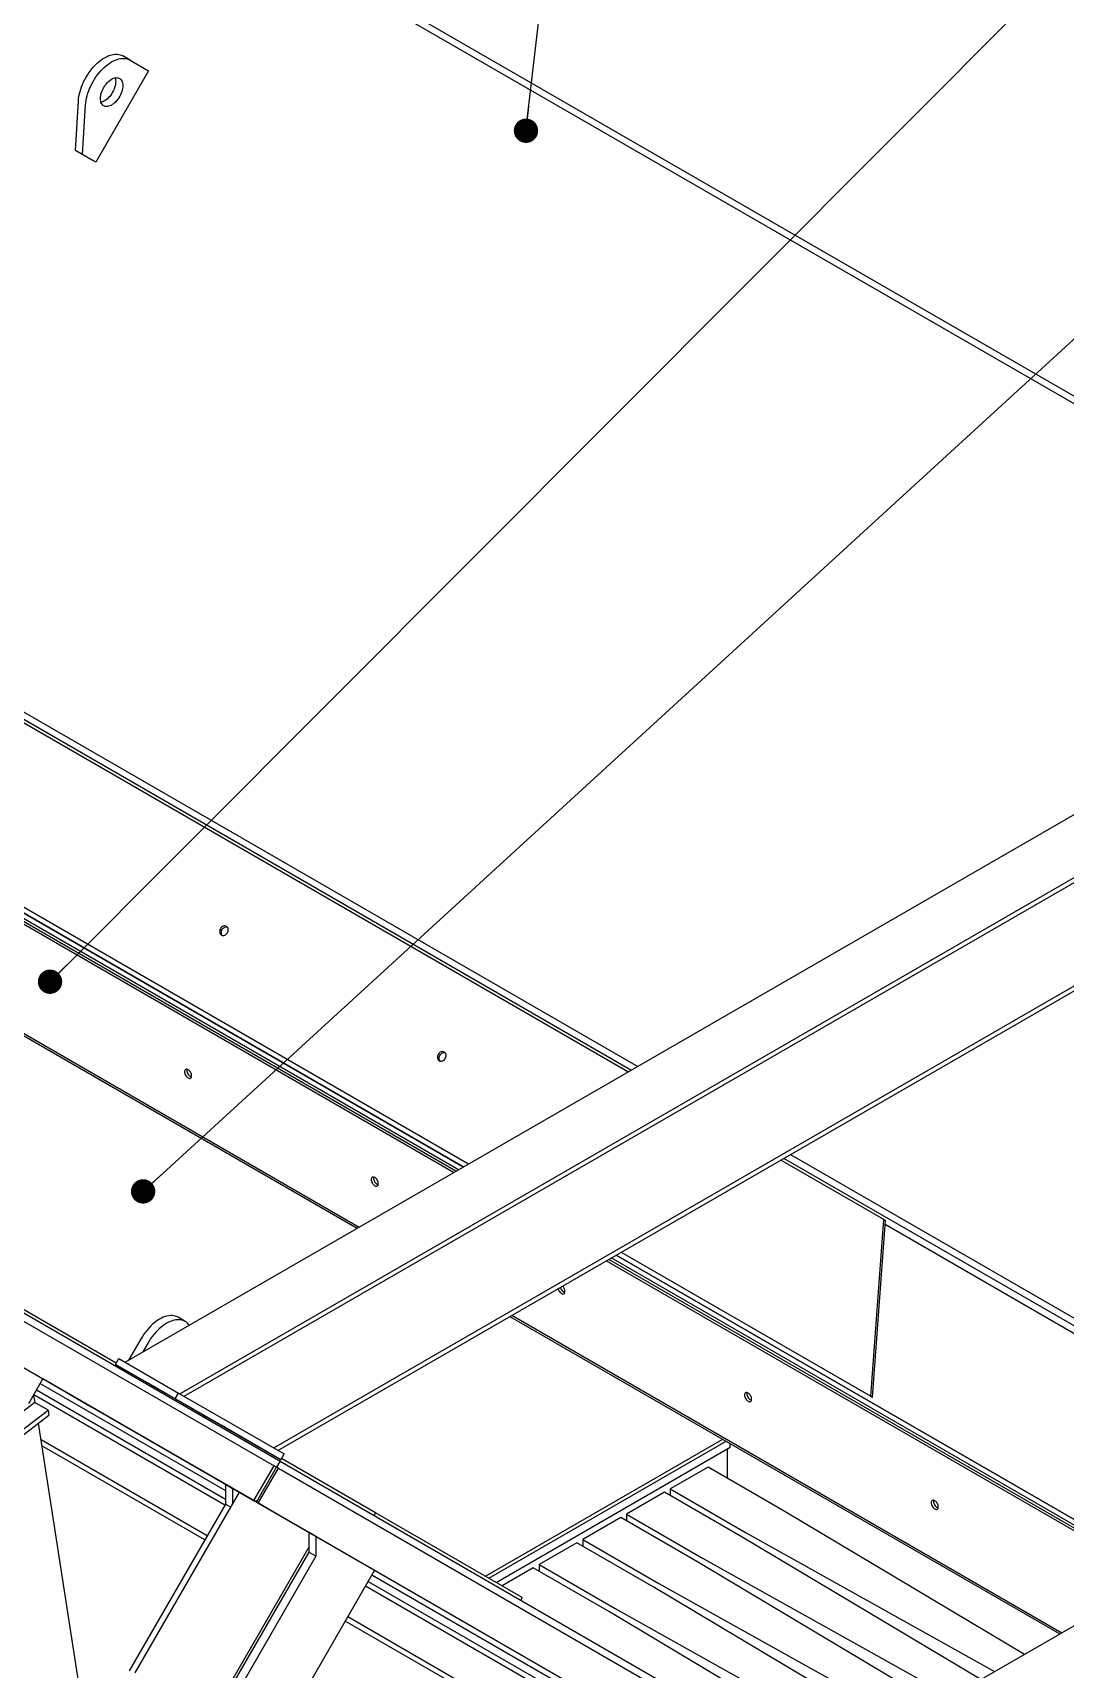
# Model space of a CAD drawing. Header units: millimetres. Extents: x 1293 to 41893, y 1011 to 26911.
# Drawn here: x 4086 to 5390, y 23770 to 25837 of the extents above; entities that cross this region are included whole.
import ezdxf

# ---------------------------------------------------------------- set-up
doc = ezdxf.new("R2010")
doc.units = ezdxf.units.MM
doc.header["$LTSCALE"] = 50
doc.layers.add('CAPA_1', color=7, linetype='Continuous')
doc.layers.add('MAQUINAS', color=11, linetype='Continuous')
doc.dimstyles.new('SLDDIMSTYLE2', dxfattribs={"dimtxt": 0.18, "dimasz": 30.769231, "dimexe": 0, "dimexo": 0.0625, "dimgap": 0, "dimtad": 0, "dimtih": 1, "dimtoh": 1, "dimdec": 0, "dimrnd": 1e-09, "dimzin": 0, "dimdsep": 46, "dimtxsty": 'Standard', "dimblk1": 'DOT', "dimblk2": 'DOT', "dimsah": 1, "dimcen": 0.09, "dimadec": 0, "dimazin": 0, "dimtfac": 30.769231, "dimtdec": 0, "dimtofl": 0, "dimtmove": 0, "dimatfit": 3, "dimldrblk": 'DOT', "dimfxl": 1, "dimfrac": 2, "dimtolj": 1, "dimtzin": 0, "dimarcsym": 0})

# ---------------------------------------------------------------- blocks, each defined once
blk = doc.blocks.new('_Dot')
at = {"color": 0, "linetype": 'ByBlock', "lineweight": -2}
blk.add_line((-0.5, 0), (-1, 0), dxfattribs=at)
at = {"color": 0, "linetype": 'ByBlock', "const_width": 0.5}
blk.add_lwpolyline([(-0.25, 0, 1), (0.25, 0, 1)], format="xyb", close=True, dxfattribs=at)

msp = doc.modelspace()

# ---------------------------------------------------------------- linework, layer by layer
at = {"color": 7, "linetype": 'Continuous', "lineweight": 25}
for p, q in [((6056.4305974, 24989.7783911), (3586.0322394, 26415.9090071)), ((3594.0883005, 26421.0337473), (6065.7495521, 24994.1740783)), ((4209.0160766, 25802.2452353), (4200.0358204, 25807.4294268)), ((4209.0160766, 25802.2452353), (4232.3494099, 25788.7708098)), ((4232.3494099, 25788.7708098), (4165.6827432, 25673.3007563)), ((4140.0358204, 25688.1095375), (4143.7886043, 25750.7382945)), ((4149.0160766, 25682.925346), (4152.7688605, 25745.554103)), ((4149.0160766, 25682.925346), (4140.0358204, 25688.1095375)), ((4156.7024871, 25678.4849479), (4140.0358204, 25688.1095375)), ((4165.6827432, 25673.3007563), (4149.0160766, 25682.925346)), ((4165.6827432, 25673.3007563), (4156.7024871, 25678.4849479)), ((1919.1114856, 25454.090214), (4390.7727372, 24027.230545)), ((4398.3871158, 24032.610263), (1927.9887578, 25458.7408791)), ((1893.7114856, 25410.0961236), (4365.3727372, 23983.2364546)), ((1894.7715122, 25409.4839843), (4366.4327639, 23982.6243153)), ((4841.4542873, 24526.7230339), (3493.4353679, 25304.9177917)), ((3494.1165128, 25314.3007749), (4849.9216421, 24531.6111337)), ((3494.1165681, 25314.3015374), (4849.9223302, 24531.611531)), ((4837.6550107, 24524.5297581), (3510.6726329, 25290.5803789)), ((4202.7958416, 24158.0333609), (5829.1406545, 25096.902237)), ((3494.4860558, 25067.6052364), (4636.438659, 24408.3700308)), ((4623.783581, 24401.0644098), (3486.0908279, 25057.8404563)), ((4617.4897943, 24397.4310841), (3487.8114544, 25049.5805083)), ((3487.844332, 25063.7412297), (4629.7711065, 24404.5209347)), ((4620.483213, 24399.1591479), (3490.8048731, 25051.3085721)), ((4629.7704184, 24404.5205375), (3492.0776653, 25061.296584)), ((3496.6027225, 25066.3829135), (4636.4383149, 24408.3698322)), ((4271.8836764, 24118.1494923), (5898.2287582, 25057.0185237)), ((4277.1520933, 24115.1071112), (5892.9603413, 25047.8933579)), ((4191.4622271, 24156.8585743), (2869.1291513, 24920.2252102)), ((3487.8114544, 24911.8572914), (4498.205065, 24328.5694756)), ((4390.3033204, 24049.7650636), (5779.8091142, 24851.9096841)), ((4395.5717374, 24046.7226825), (5774.5406972, 24842.7845184)), ((5160.5884557, 24338.1042485), (5030.4512798, 24413.230841)), ((5728.7412473, 24014.5031748), (5034.2505565, 24415.4241168)), ((5042.7179113, 24420.3122166), (5737.2086021, 24019.3912746)), ((5042.7185993, 24420.3126138), (5737.2092902, 24019.3916719)), ((5144.4018786, 24115.129106), (5160.5884557, 24338.1042485)), ((5146.5185453, 24113.9067831), (5162.7051224, 24336.8819256)), ((5160.5884557, 24338.1042485), (5162.7051224, 24336.8819256)), ((5720.2745807, 24009.6154721), (5162.3296882, 24331.7102026)), ((5504.7767543, 23885.211225), (4810.2860634, 24286.132167)), ((5507.770173, 23886.9392888), (4813.2794821, 24287.8602308)), ((5511.070541, 23888.8445507), (4816.5798501, 24289.7654927)), ((5517.0573784, 23892.3006784), (4822.5666875, 24293.2216204)), ((4822.5673756, 24293.2220176), (5517.0580665, 23892.3010756)), ((4829.2345841, 24297.0709151), (5146.5185453, 24113.9067831)), ((4829.2349281, 24297.0711137), (5144.4018786, 24115.129106)), ((4278.5175944, 24209.5535734), (4269.5373383, 24214.737765)), ((4691.0013341, 24217.2705585), (5385.4920249, 23816.3496165)), ((4222.8725679, 24187.7965769), (4207.1349948, 24160.5383007)), ((4231.852824, 24182.6123854), (4225.0940476, 24170.9058412)), ((4190.5707784, 24155.31454), (4194.8041118, 24162.6468884)), ((4194.8041118, 24162.6468884), (4270.2288351, 24119.1051224)), ((4080.9688693, 24105.9676656), (4098.9183592, 24137.0570939)), ((4098.8739314, 24136.9801428), (4132.6682651, 24117.4647472)), ((5133.5575097, 23539.6772038), (4098.8770391, 24136.9855255)), ((5135.8114969, 23538.3762037), (4098.8771252, 24136.9856747)), ((4204.6365776, 24075.9622516), (4098.8902065, 24137.0083322)), ((4366.7451006, 23982.3493799), (4098.8991495, 24137.0238218)), ((4190.5707784, 24155.31454), (4265.9955018, 24111.772774)), ((4323.9041118, 24078.3178229), (4190.5707784, 24155.31454)), ((4200.7314355, 24149.4470107), (4199.5481736, 24147.397541)), ((4209.7109619, 24144.2615553), (4208.5284297, 24142.2133495)), ((4087.0946668, 24116.5778581), (4088.5660879, 24107.0806011)), ((4132.6682651, 24117.4647472), (4159.9682437, 24101.704805)), ((4265.9955018, 24111.772774), (4270.2288351, 24119.1051224)), ((4270.2288351, 24119.1051224), (4403.5621684, 24042.1084053)), ((4046.3653059, 24052.0305164), (4105.4423697, 24097.338131)), ((4088.5660879, 24107.0806011), (4072.2986508, 24094.6047141)), ((4105.4423697, 24097.338131), (4088.5660879, 24107.0806011)), ((4105.4423697, 24097.338131), (4106.4125385, 24091.0761962)), ((4265.9955018, 24111.772774), (4399.3288351, 24034.7760569)), ((4275.200514, 24103.7243745), (4276.3776285, 24105.7631967)), ((5144.4018786, 24115.129106), (5146.5185453, 24113.9067831)), ((4047.3354747, 24045.7685817), (4106.4125385, 24091.0761962)), ((4267.3243992, 22957.6702292), (4093.2843873, 24081.0079028)), ((4204.6365776, 24075.9622516), (4185.3325776, 24087.1098363)), ((4399.3288351, 24034.7760569), (4323.9041118, 24078.3178229)), ((5840.7756853, 24079.1792792), (5149.2252533, 23679.9557125)), ((4399.3288351, 24034.7760569), (4403.5621684, 24042.1084053)), ((4519.0449741, 23967.7490798), (4400.2311189, 24036.3388584)), ((4365.3727372, 23983.2364546), (4390.7727372, 24027.230545)), ((4370.6627105, 23985.0662115), (4393.9477372, 24025.3970606)), ((4370.789183, 23980.1093151), (4396.189183, 24024.1034055)), ((4393.9477372, 24025.3970606), (4390.7727372, 24027.230545)), ((4396.189183, 24024.1034055), (4393.9477372, 24025.3970606)), ((4394.1538806, 24025.2780846), (4398.3871158, 24032.610263)), ((4396.189183, 24024.1034055), (4970.3674592, 23692.5787516)), ((4971.1529792, 23701.9011217), (4398.3871158, 24032.610263)), ((4346.6198141, 23993.9666657), (4214.8399957, 23765.7173255)), ((4329.5218983, 24003.8370824), (4329.5217264, 24003.8367847)), ((4329.5217264, 24003.8367847), (4338.5019826, 23998.6525932)), ((4329.5217264, 24003.8367847), (4329.5217264, 23978.9316242)), ((4338.5021544, 23998.6528909), (4338.5019826, 23998.6525932)), ((4338.5019826, 23998.6525932), (4338.5019826, 23979.9061692)), ((4329.5217264, 23978.9316242), (4207.8912787, 23768.2615096)), ((4329.5217264, 23978.9316242), (4335.8350992, 23975.2869917)), ((4365.3727372, 23983.2364546), (4366.4327639, 23982.6243153)), ((4394.0450792, 23966.5894377), (4366.7451006, 23982.3493799)), ((4370.040839, 23980.5412235), (4370.789183, 23980.1093151)), ((4370.040839, 23980.5412235), (4944.2191151, 23649.0165696)), ((4370.789183, 23980.1093151), (4944.9674592, 23648.5846612)), ((4394.7791811, 23966.2575582), (4394.0450792, 23966.5894377)), ((4519.0449741, 23967.7490798), (4516.9641983, 23964.1450704)), ((4704.058397, 23860.9242249), (4519.0449741, 23967.7490798)), ((4434.5310266, 23943.216603), (4434.5308547, 23943.2163053)), ((4443.5111108, 23938.0321138), (4434.5308547, 23943.2163053)), ((4434.5308547, 23943.2163053), (4434.5308547, 23918.3111448)), ((4443.5112827, 23938.0324115), (4443.5111108, 23938.0321138)), ((4443.5111108, 23938.0321138), (4443.5111108, 23913.1269533)), ((4434.5308547, 23924.4698813), (4310.8688678, 23710.2810376)), ((4434.5308547, 23918.3111448), (4312.900407, 23707.6410302)), ((4443.5111108, 23913.1269533), (4321.8806631, 23702.4568387)), ((4443.5111108, 23913.1269533), (4434.5308547, 23918.3111448)), ((4411.5644304, 23711.3327675), (4517.7169791, 23895.1943748)), ((4704.058397, 23860.9242249), (4701.9776212, 23857.3202156))]:
    msp.add_line(p, q, dxfattribs=at)
at = {"color": 7, "linetype": 'Continuous', "lineweight": 25, "flags": 128}
for points in [[(4143.7886043, 25750.7382945), (4144.0407369, 25753.5881687), (4144.4592842, 25756.5064534), (4145.0421136, 25759.4782796), (4145.7862557, 25762.4885057), (4146.6879188, 25765.5217942), (4147.7425089, 25768.5626902), (4148.9446529, 25771.5957002), (4150.2882256, 25774.6053706), (4151.7663815, 25777.5763669), (4153.3715892, 25780.4935516), (4155.09567, 25783.3420613), (4156.9298395, 25786.1073826), (4158.8647526, 25788.775426), (4160.8905506, 25791.3325974), (4162.9969119, 25793.765868), (4165.1731044, 25796.06284), (4167.4080401, 25798.2118099), (4169.690332, 25800.2018288), (4172.0083514, 25802.0227572), (4174.3502879, 25803.6653172), (4176.7042091, 25805.12114), (4179.0581215, 25806.382808), (4181.4000317, 25807.4438928), (4183.7180075, 25808.2989882), (4186.0002386, 25808.9437373), (4188.2350967, 25809.3748551), (4190.4111952, 25809.5901449), (4192.5174464, 25809.5885099), (4194.543119, 25809.3699585), (4196.4778918, 25808.935604), (4198.3119072, 25808.2876597), (4200.0358204, 25807.4294268)], [(4152.7688605, 25745.554103), (4153.0209931, 25748.4039772), (4153.4395403, 25751.3222619), (4154.0223698, 25754.2940881), (4154.7665118, 25757.3043142), (4155.6681749, 25760.3376027), (4156.722765, 25763.3784987), (4157.924909, 25766.4115087), (4159.2684817, 25769.4211791), (4160.7466376, 25772.3921754), (4162.3518453, 25775.30936), (4164.0759261, 25778.1578697), (4165.9100957, 25780.9231911), (4167.8450087, 25783.5912344), (4169.8708067, 25786.1484059), (4171.977168, 25788.5816765), (4174.1533605, 25790.8786484), (4176.3882963, 25793.0276184), (4178.6705881, 25795.0176373), (4180.9886075, 25796.8385656), (4183.3305441, 25798.4811257), (4185.6844652, 25799.9369485), (4188.0383776, 25801.1986165), (4190.3802879, 25802.2597013), (4192.6982637, 25803.1147967), (4194.9804947, 25803.7595458), (4197.2153529, 25804.1906635), (4199.3914513, 25804.4059534), (4201.4977025, 25804.4043184), (4203.5233751, 25804.185767), (4205.458148, 25803.7514125), (4207.2921633, 25803.1034682), (4209.0160766, 25802.2452353)], [(4171.5406076, 25753.6666355), (4171.6235094, 25755.4801655), (4171.8712429, 25757.3681499), (4172.2809036, 25759.3084539), (4172.8476886, 25761.278329), (4173.5649528, 25763.2546804), (4174.4242871, 25765.2143371), (4175.4156165, 25767.134324), (4176.5273186, 25768.9921309), (4177.7463596, 25770.7659768), (4179.0584475, 25772.4350649), (4180.4481992, 25773.9798268), (4181.8993212, 25775.3821514), (4183.3948003, 25776.6255979), (4184.9171034, 25777.6955879), (4186.448383, 25778.5795767), (4187.9706862, 25779.2672006), (4189.4661653, 25779.7503975), (4190.9172872, 25780.0235026), (4192.3070389, 25780.083314), (4193.6191268, 25779.9291303), (4194.8381679, 25779.5627592), (4195.9498699, 25778.9884962), (4196.9411993, 25778.2130739), (4197.8005336, 25777.2455834), (4198.5177979, 25776.0973677), (4199.0845829, 25774.7818886), (4199.4942436, 25773.3145688), (4199.7419771, 25771.7126114), (4199.8248789, 25769.9947977), (4199.7419771, 25768.1812677), (4199.4942436, 25766.2932833), (4199.0845829, 25764.3529794), (4198.5177979, 25762.3831042), (4197.8005336, 25760.4067528), (4196.9411993, 25758.4470961), (4195.9498699, 25756.5271092), (4194.8381679, 25754.6693023), (4193.6191268, 25752.8954564), (4192.3070389, 25751.2263683), (4190.9172872, 25749.6816064), (4189.4661653, 25748.2792818), (4187.9706862, 25747.0358354), (4186.448383, 25745.9658454), (4184.9171034, 25745.0818565), (4183.3948003, 25744.3942327), (4181.8993212, 25743.9110357), (4180.4481992, 25743.6379306), (4179.0584475, 25743.5781193), (4177.7463596, 25743.732303), (4176.5273186, 25744.098674), (4175.4156165, 25744.672937), (4174.4242871, 25745.4483593), (4173.5649528, 25746.4158498), (4172.8476886, 25747.5640655), (4172.2809036, 25748.8795446), (4171.8712429, 25750.3468644), (4171.6235094, 25751.9488219), (4171.5406076, 25753.6666355)], [(4190.1273256, 25779.8998617), (4190.5139875, 25778.4987603), (4190.7617209, 25776.8968029), (4190.8446227, 25775.1789892), (4190.7617209, 25773.3654592), (4190.5139875, 25771.4774748), (4190.1043268, 25769.5371709), (4189.5375418, 25767.5672957), (4188.8202775, 25765.5909443), (4187.9609432, 25763.6312876), (4186.9696138, 25761.7113007), (4185.8579118, 25759.8534938), (4184.6388707, 25758.0796479), (4183.3267828, 25756.4105598), (4181.9370311, 25754.8657979), (4180.4859092, 25753.4634733), (4178.9904301, 25752.2200269), (4177.4681269, 25751.1500369), (4175.9368473, 25750.266048), (4174.4145442, 25749.5784242), (4172.9190651, 25749.0952272), (4172.2579048, 25748.9457631)], [(4324.3622558, 24697.3554811), (4325.299243, 24696.9554551), (4326.3222359, 24696.7821354), (4327.3919213, 24696.8421825), (4328.4671917, 24697.133289), (4329.5067253, 24697.6442677), (4330.4705733, 24698.355482), (4331.3216955, 24699.2396004), (4332.0273838, 24700.2626467), (4332.5605191, 24701.3853057), (4332.9006131, 24702.5644344), (4333.0345963, 24703.7547195), (4332.9573198, 24704.9104189), (4332.6717533, 24705.9871199), (4332.1888709, 24706.9434453), (4331.5272296, 24707.7426442), (4330.7122558, 24708.3540037), (4329.7752685, 24708.7540298), (4328.7522757, 24708.9273495), (4327.6825903, 24708.8673023), (4326.6073198, 24708.5761959), (4325.5677862, 24708.0652172), (4324.6039383, 24707.3540029), (4323.752816, 24706.4698845), (4323.0471277, 24705.4468382), (4322.5139925, 24704.3241792), (4322.1738985, 24703.1450505), (4322.0399153, 24701.9547654), (4322.1171917, 24700.799066), (4322.4027583, 24699.722365), (4322.8856406, 24698.7660396), (4323.547282, 24697.9668407), (4324.3622558, 24697.3554811)], [(4325.5095339, 24696.8995991), (4325.0023073, 24697.5437167), (4324.5194249, 24698.5000421), (4324.2338584, 24699.5767431), (4324.1565819, 24700.7324425), (4324.2905651, 24701.9227276), (4324.6306592, 24703.1018563), (4325.1637944, 24704.2245153), (4325.8694827, 24705.2475616), (4326.7206049, 24706.13168), (4327.6844529, 24706.8428943), (4328.7239865, 24707.353873), (4329.799257, 24707.6449795), (4330.8689423, 24707.7050266), (4331.6815912, 24707.5875945)], [(4599.3482262, 24538.6094594), (4600.2852135, 24538.2094334), (4601.3082063, 24538.0361136), (4602.3778917, 24538.0961608), (4603.4531622, 24538.3872673), (4604.4926958, 24538.898246), (4605.4565438, 24539.6094603), (4606.307666, 24540.4935787), (4607.0133543, 24541.5166249), (4607.5464895, 24542.639284), (4607.8865836, 24543.8184127), (4608.0205668, 24545.0086977), (4607.9432903, 24546.1643972), (4607.6577238, 24547.2410981), (4607.1748414, 24548.1974236), (4606.5132, 24548.9966224), (4605.6982262, 24549.607982), (4604.761239, 24550.008008), (4603.7382461, 24550.1813278), (4602.6685608, 24550.1212806), (4601.5932903, 24549.8301741), (4600.5537567, 24549.3191954), (4599.5899087, 24548.6079811), (4598.7387865, 24547.7238627), (4598.0330982, 24546.7008165), (4597.499963, 24545.5781574), (4597.1598689, 24544.3990287), (4597.0258857, 24543.2087437), (4597.1031622, 24542.0530442), (4597.3887287, 24540.9763433), (4597.8716111, 24540.0200178), (4598.5332524, 24539.220819), (4599.3482262, 24538.6094594)], [(4600.4955483, 24538.153531), (4599.9882778, 24538.797695), (4599.5053954, 24539.7540204), (4599.2198289, 24540.8307214), (4599.1425524, 24541.9864208), (4599.2765356, 24543.1767058), (4599.6166296, 24544.3558345), (4600.1497648, 24545.4784936), (4600.8554532, 24546.5015398), (4601.7065754, 24547.3856582), (4602.6704234, 24548.0968726), (4603.7099569, 24548.6078513), (4604.7852274, 24548.8989577), (4605.8549128, 24548.9590049), (4606.6676195, 24548.8415589)], [(4286.6898957, 24519.5361922), (4286.6036192, 24520.5975486), (4286.3481051, 24521.7177304), (4285.9331727, 24522.8536897), (4285.3747676, 24523.9617723), (4284.6943491, 24524.9993951), (4283.9180653, 24525.9266828), (4283.0757482, 24526.7080003), (4282.1997676, 24527.3133221), (4281.3237871, 24527.7193859), (4280.48147, 24527.910587), (4279.7051861, 24527.8795775), (4279.0247676, 24527.6275493), (4278.4663626, 24527.1641874), (4278.0514302, 24526.5072988), (4277.7959161, 24525.6821273), (4277.7096396, 24524.7203837), (4277.7959161, 24523.6590273), (4278.0514302, 24522.5388455), (4278.4663626, 24521.4028862), (4279.0247676, 24520.2948036), (4279.7051861, 24519.2571809), (4280.48147, 24518.3298931), (4281.3237871, 24517.5485756), (4282.1997676, 24516.9432538), (4283.0757482, 24516.53719), (4283.9180653, 24516.3459889), (4284.6943491, 24516.3769984), (4285.3747676, 24516.6290267), (4285.9331727, 24517.0923885), (4286.3481051, 24517.7492771), (4286.6036192, 24518.5744486), (4286.6898957, 24519.5361922)], [(4280.8965528, 24527.8424564), (4280.7893348, 24527.4101911), (4280.7030583, 24526.4484475), (4280.7893348, 24525.3870912), (4281.0448489, 24524.2669093), (4281.4597813, 24523.13095), (4282.0181863, 24522.0228675), (4282.6986049, 24520.9852447), (4283.4748887, 24520.057957), (4284.3172058, 24519.2766394), (4285.1931863, 24518.6713176), (4286.0691669, 24518.2652538), (4286.4964012, 24518.1421833)], [(4522.3921561, 24383.4681736), (4522.3058795, 24384.5295299), (4522.0503655, 24385.6497118), (4521.6354331, 24386.7856711), (4521.077028, 24387.8937536), (4520.3966095, 24388.9313764), (4519.6203257, 24389.8586641), (4518.7780086, 24390.6399817), (4517.902028, 24391.2453035), (4517.0260475, 24391.6513673), (4516.1837304, 24391.8425684), (4515.4074465, 24391.8115589), (4514.727028, 24391.5595306), (4514.168623, 24391.0961688), (4513.7536906, 24390.4392802), (4513.4981765, 24389.6141087), (4513.4119, 24388.6523651), (4513.4981765, 24387.5910087), (4513.7536906, 24386.4708269), (4514.168623, 24385.3348675), (4514.727028, 24384.226785), (4515.4074465, 24383.1891622), (4516.1837304, 24382.2618745), (4517.0260475, 24381.4805569), (4517.902028, 24380.8752352), (4518.7780086, 24380.4691713), (4519.6203257, 24380.2779703), (4520.3966095, 24380.3089797), (4521.077028, 24380.561008), (4521.6354331, 24381.0243698), (4522.0503655, 24381.6812584), (4522.3058795, 24382.50643), (4522.3921561, 24383.4681736)], [(4516.5988131, 24391.7744378), (4516.4915952, 24391.3421725), (4516.4053187, 24390.3804289), (4516.4915952, 24389.3190725), (4516.7471093, 24388.1988907), (4517.1620417, 24387.0629314), (4517.7204467, 24385.9548488), (4518.4008653, 24384.9172261), (4519.1771491, 24383.9899383), (4520.0194662, 24383.2086208), (4520.8954467, 24382.603299), (4521.7714273, 24382.1972352), (4522.1986616, 24382.0741647)], [(4749.3151435, 24250.9344041), (4749.455951, 24250.4028082), (4749.8708834, 24249.2668489), (4750.4292884, 24248.1587664), (4751.1097069, 24247.1211436), (4751.8859908, 24246.1938559), (4752.7283079, 24245.4125383), (4753.6042884, 24244.8072165), (4754.480269, 24244.4011527), (4755.3225861, 24244.2099516), (4756.0988699, 24244.2409611), (4756.7792884, 24244.4929894), (4757.3376935, 24244.9563512), (4757.7526258, 24245.6132398), (4758.0081399, 24246.4384113), (4758.0944165, 24247.4001549)], [(4752.3085622, 24252.6624679), (4752.4493697, 24252.1308721), (4752.8643021, 24250.9949127), (4753.4227071, 24249.8868302), (4754.1031256, 24248.8492074), (4754.8794095, 24247.9219197), (4755.7217266, 24247.1406021), (4756.5977071, 24246.5352804), (4757.4736877, 24246.1292165), (4757.900922, 24246.006146)], [(4269.5373383, 24214.737765), (4269.5367991, 24214.7380762), (4267.8127184, 24215.5960046), (4265.9785488, 24216.2436388), (4264.0436357, 24216.6776791), (4262.0178377, 24216.895914), (4259.9114765, 24216.8972316), (4257.735284, 24216.6816252), (4255.5003482, 24216.2501933), (4253.2180563, 24215.605134), (4250.9000369, 24214.7497341), (4248.5581004, 24213.6883519), (4246.2041792, 24212.4263951), (4243.8502668, 24210.9702937), (4241.5083566, 24209.3274665), (4239.1903808, 24207.506284), (4236.9081497, 24205.5160252), (4234.6732916, 24203.3668307), (4232.4971932, 24201.0696508), (4230.3909419, 24198.6361898), (4228.3652693, 24196.0788466), (4226.4304965, 24193.410651), (4224.5964812, 24190.6451977), (4222.8725679, 24187.7965769)], [(4283.7198734, 24204.7498101), (4282.9439916, 24205.7672652), (4281.6004188, 24207.2256795), (4280.122263, 24208.4900334), (4278.5170553, 24209.5538847), (4276.7929745, 24210.4118131), (4274.9588049, 24211.0594473), (4273.0238919, 24211.4934876), (4270.9980939, 24211.7117225), (4268.8917326, 24211.7130401), (4266.7155401, 24211.4974337), (4264.4806043, 24211.0660018), (4262.1983125, 24210.4209425), (4259.880293, 24209.5655426), (4257.5383565, 24208.5041604), (4255.1844353, 24207.2422036), (4252.8305229, 24205.7861022), (4250.4886127, 24204.143275), (4248.1706369, 24202.3220925), (4245.8884058, 24200.3318337), (4243.6535477, 24198.1826391), (4241.4774493, 24195.8854593), (4239.371198, 24193.4519983), (4237.3455255, 24190.8946551), (4235.4107526, 24188.2264595), (4233.5767373, 24185.4610061), (4231.852824, 24182.6123854)], [(4241.7504141, 24125.7622145), (4240.7555194, 24126.3365662), (4239.6735464, 24126.961209), (4238.5392708, 24127.6160665), (4237.389149, 24128.2800909), (4236.2601468, 24128.9319401), (4235.1885514, 24129.5506629), (4234.2088047, 24130.1163733), (4233.3523966, 24130.6108887), (4232.6468526, 24131.018315), (4232.1148497, 24131.3255572), (4231.7734868, 24131.5227404), (4231.6337356, 24131.6035268), (4231.7000877, 24131.5653199), (4231.9704107, 24131.4093478), (4232.4360161, 24131.1406235), (4233.0819389, 24130.767784), (4233.8874186, 24130.3028127), (4234.8265666, 24129.7606541), (4235.8691977, 24129.1587337), (4236.981801, 24128.5163977), (4238.1286165, 24127.8542913), (4239.2727846, 24127.1936951), (4240.3775307, 24126.5558413), (4241.4073475, 24125.961231), (4242.3291358, 24125.4289754), (4243.1132685, 24124.9761817), (4243.734543, 24124.6174031), (4244.172991, 24124.364171), (4244.4145204, 24124.2246244), (4244.4513683, 24124.2032486), (4244.2823503, 24124.3007305), (4243.9128988, 24124.5139371), (4243.3548883, 24124.8360156), (4242.6262538, 24125.2566142), (4241.7504141, 24125.7622145)], [(4993.7966769, 24111.3321363), (4993.7104003, 24112.3934927), (4993.4548862, 24113.5136745), (4993.0399539, 24114.6496338), (4992.4815488, 24115.7577164), (4991.8011303, 24116.7953391), (4991.0248464, 24117.7226269), (4990.1825294, 24118.5039444), (4989.3065488, 24119.1092662), (4988.4305683, 24119.51533), (4987.5882512, 24119.7065311), (4986.8119673, 24119.6755216), (4986.1315488, 24119.4234933), (4985.5731438, 24118.9601315), (4985.1582114, 24118.3032429), (4984.9026973, 24117.4780714), (4984.8164208, 24116.5163278), (4984.9026973, 24115.4549714), (4985.1582114, 24114.3347896), (4985.5731438, 24113.1988303), (4986.1315488, 24112.0907477), (4986.8119673, 24111.0531249), (4987.5882512, 24110.1258372), (4988.4305683, 24109.3445197), (4989.3065488, 24108.7391979), (4990.1825294, 24108.3331341), (4991.0248464, 24108.141933), (4991.8011303, 24108.1729425), (4992.4815488, 24108.4249707), (4993.0399539, 24108.8883326), (4993.4548862, 24109.5452212), (4993.7104003, 24110.3703927), (4993.7966769, 24111.3321363)], [(4988.0033339, 24119.6384005), (4987.896116, 24119.2061352), (4987.8098395, 24118.2443916), (4987.896116, 24117.1830353), (4988.1516301, 24116.0628534), (4988.5665625, 24114.9268941), (4989.1249675, 24113.8188116), (4989.805386, 24112.7811888), (4990.5816699, 24111.8539011), (4991.423987, 24111.0725835), (4992.2999675, 24110.4672617), (4993.1759481, 24110.0611979), (4993.6031824, 24109.9381274)], [(4288.8908661, 24098.5486108), (4287.8959714, 24099.1229625), (4286.8139985, 24099.7476053), (4285.6797229, 24100.4024628), (4284.529601, 24101.0664872), (4283.4005989, 24101.7183364), (4282.3290035, 24102.3370592), (4281.3492568, 24102.9027695), (4280.4928486, 24103.3972849), (4279.7873047, 24103.8047113), (4279.2553018, 24104.1119535), (4278.9139389, 24104.3091367), (4278.7741877, 24104.3899231), (4278.8405398, 24104.3517162), (4279.1108628, 24104.1957441), (4279.5764681, 24103.9270198), (4280.222391, 24103.5541803), (4281.0278707, 24103.0892089), (4281.9670187, 24102.5470504), (4283.0096498, 24101.94513), (4284.1222531, 24101.302794), (4285.2690686, 24100.6406876), (4286.4132367, 24099.9800914), (4287.5179828, 24099.3422376), (4288.5477996, 24098.7476272), (4289.4695879, 24098.2153717), (4290.2537206, 24097.762578), (4290.8749951, 24097.4037994), (4291.3134431, 24097.1505672), (4291.5549725, 24097.0110207), (4291.5918203, 24096.9896449), (4291.4228024, 24097.0871268), (4291.0533509, 24097.3003333), (4290.4953404, 24097.6224118), (4289.7667059, 24098.0430105), (4288.8908661, 24098.5486108)], [(4308.4170807, 24087.263856), (4307.422186, 24087.8382076), (4306.3402131, 24088.4628505), (4305.2059375, 24089.1177079), (4304.0558156, 24089.7817324), (4302.9268135, 24090.4335815), (4301.8552181, 24091.0523044), (4300.8754714, 24091.6180147), (4300.0190632, 24092.1125301), (4299.3135193, 24092.5199564), (4298.7815164, 24092.8271987), (4298.4401535, 24093.0243818), (4298.3004022, 24093.1051683), (4298.3667544, 24093.0669614), (4298.6370774, 24092.9109893), (4299.1026827, 24092.6422649), (4299.7486055, 24092.2694254), (4300.5540853, 24091.8044541), (4301.4932333, 24091.2622955), (4302.5358644, 24090.6603751), (4303.6484677, 24090.0180391), (4304.7952832, 24089.3559327), (4305.9394512, 24088.6953366), (4307.0441974, 24088.0574827), (4308.0740142, 24087.4628724), (4308.9958025, 24086.9306169), (4309.7799352, 24086.4778232), (4310.4012097, 24086.1190446), (4310.8396577, 24085.8658124), (4311.0811871, 24085.7262659), (4311.1180349, 24085.70489), (4310.9490169, 24085.802372), (4310.5795655, 24086.0155785), (4310.021555, 24086.337657), (4309.2929205, 24086.7582556), (4308.4170807, 24087.263856)], [(4355.5575328, 24060.0502522), (4354.5626381, 24060.6246039), (4353.4806652, 24061.2492467), (4352.3463895, 24061.9041042), (4351.1962677, 24062.5681287), (4350.0672656, 24063.2199778), (4348.9956701, 24063.8387007), (4348.0159234, 24064.404411), (4347.1595153, 24064.8989264), (4346.4539714, 24065.3063527), (4345.9219685, 24065.613595), (4345.5806056, 24065.8107781), (4345.4408543, 24065.8915645), (4345.5072065, 24065.8533577), (4345.7775295, 24065.6973855), (4346.2431348, 24065.4286612), (4346.8890576, 24065.0558217), (4347.6945374, 24064.5908504), (4348.6336853, 24064.0486918), (4349.6763165, 24063.4467714), (4350.7889198, 24062.8044354), (4351.9357353, 24062.142329), (4353.0799033, 24061.4817328), (4354.1846495, 24060.843879), (4355.2144663, 24060.2492687), (4356.1362545, 24059.7170131), (4356.9203873, 24059.2642195), (4357.5416617, 24058.9054408), (4357.9801097, 24058.6522087), (4358.2216391, 24058.5126621), (4358.258487, 24058.4912863), (4358.089469, 24058.5887682), (4357.7200176, 24058.8019748), (4357.1620071, 24059.1240533), (4356.4333725, 24059.5446519), (4355.5575328, 24060.0502522)], [(4370.6627105, 23985.0662115), (4370.2094611, 23984.3750164), (4369.6923525, 23983.7573191), (4369.131257, 23983.2368575), (4368.5477372, 23982.8336325), (4367.9642174, 23982.5631398), (4367.4031219, 23982.4357744), (4366.8860133, 23982.4564308), (4366.4327639, 23982.6243153)], [(4370.040839, 23980.5412235), (4369.7901879, 23980.7797301), (4369.6304464, 23981.1498473), (4369.5677533, 23981.6373518), (4369.6045179, 23982.223509), (4369.7393273, 23982.8857932), (4369.9670009, 23983.5987532), (4370.2787892, 23984.3349904), (4370.6627105, 23985.0662115)], [(5229.4989373, 23975.2641177), (5229.4126607, 23976.325474), (5229.1571466, 23977.4456559), (5228.7422143, 23978.5816152), (5228.1838092, 23979.6896977), (5227.5033907, 23980.7273205), (5226.7271068, 23981.6546082), (5225.8847898, 23982.4359258), (5225.0088092, 23983.0412476), (5224.1328287, 23983.4473114), (5223.2905116, 23983.6385124), (5222.5142277, 23983.607503), (5221.8338092, 23983.3554747), (5221.2754042, 23982.8921129), (5220.8604718, 23982.2352243), (5220.6049577, 23981.4100528), (5220.5186812, 23980.4483092), (5220.6049577, 23979.3869528), (5220.8604718, 23978.266771), (5221.2754042, 23977.1308116), (5221.8338092, 23976.0227291), (5222.5142277, 23974.9851063), (5223.2905116, 23974.0578186), (5224.1328287, 23973.276501), (5225.0088092, 23972.6711793), (5225.8847898, 23972.2651154), (5226.7271068, 23972.0739144), (5227.5033907, 23972.1049238), (5228.1838092, 23972.3569521), (5228.7422143, 23972.8203139), (5229.1571466, 23973.4772025), (5229.4126607, 23974.3023741), (5229.4989373, 23975.2641177)], [(5223.7055943, 23983.5703819), (5223.5983764, 23983.1381166), (5223.5120999, 23982.176373), (5223.5983764, 23981.1150166), (5223.8538905, 23979.9948348), (5224.2688229, 23978.8588755), (5224.8272279, 23977.7507929), (5225.5076464, 23976.7131701), (5226.2839303, 23975.7858824), (5227.1262474, 23975.0045649), (5228.0022279, 23974.3992431), (5228.8782085, 23973.9931793), (5229.3054428, 23973.8701088)]]:
    msp.add_lwpolyline(points, dxfattribs=at)
at = {"color": 7, "linetype": 'Continuous', "lineweight": 25}
msp.add_arc((4748.1100666, 24246.86935), 9.9984497, 3.0431903108, 46.9660475766, dxfattribs=at)
msp.add_ellipse((4166.0642437, 24105.2239509), major_axis=(7.3952884, 1.9811897), ratio=0.5175895156, start_param=3.6192892667, end_param=3.6812789276, dxfattribs=at)
at = {"layer": 'MAQUINAS', "linetype": 'Continuous', "lineweight": 25}
for p, q in [((3483.6336948, 24911.4321152), (4495.7479319, 24327.1510029)), ((4688.5442011, 24215.8520858), (5383.0348919, 23814.9311438)), ((4328.7506949, 23977.5961584), (4087.3212927, 24116.9703856)), ((4090.8283008, 24123.0447019), (4329.5217264, 23985.2499203)), ((4095.5419629, 24131.2090042), (4329.5217264, 23996.1353618)), ((4306.3325614, 23938.7668122), (4096.5599309, 24059.8659741)), ((4657.5759027, 23887.7627409), (4957.224549, 24060.7462224)), ((4662.0663637, 23885.1699947), (4961.7154069, 24058.1537053)), ((4966.6526394, 24050.6338407), (4966.6526394, 24055.3035017)), ((4303.3388994, 23933.5816376), (4097.7362374, 24052.2735279)), ((4671.0472857, 23879.9845024), (4966.6526394, 24050.6338407)), ((4962.7399819, 24048.3751116), (4962.7399819, 24011.7305411)), ((4938.7454918, 24025.5822654), (4890.8507925, 23997.933244)), ((5034.9120141, 23970.0665138), (4938.7454918, 24025.5822654)), ((4883.5911629, 23993.742349), (4835.6964636, 23966.0933276)), ((4979.7576851, 23938.2265974), (4883.5911629, 23993.742349)), ((4890.8507925, 23997.933244), (4987.0173147, 23942.4174924)), ((4890.8507925, 23997.933244), (4890.8507925, 23989.5514541)), ((4828.4368339, 23961.9024327), (4780.5421346, 23934.2534113)), ((4924.6033562, 23906.3866811), (4828.4368339, 23961.9024327)), ((4835.6964636, 23966.0933276), (4931.8629858, 23910.577576)), ((4835.6964636, 23966.0933276), (4835.6964636, 23957.7115377)), ((5338.2054676, 23789.051668), (5034.9120141, 23970.0665138)), ((4780.5421346, 23934.2534113), (4876.7086569, 23878.7376597)), ((4780.5421346, 23934.2534113), (4780.5421346, 23925.8716213)), ((5283.0511386, 23757.2117516), (4979.7576851, 23938.2265974)), ((4987.0173147, 23942.4174924), (5300.5781996, 23767.3299085)), ((4773.282505, 23930.0625163), (4725.3878057, 23902.4134949)), ((4869.4490273, 23874.5467647), (4773.282505, 23930.0625163)), ((4931.8629858, 23910.577576), (5245.4238706, 23735.4899922)), ((4514.381903, 23889.4178534), (5134.2867231, 23531.5544181)), ((4718.1281761, 23898.2225999), (4678.7906791, 23875.5135463)), ((4814.2946983, 23842.7068483), (4718.1281761, 23898.2225999)), ((4725.3878057, 23902.4134949), (4821.5543279, 23846.8977433)), ((4725.3878057, 23902.4134949), (4725.3878057, 23894.031705)), ((5227.8968097, 23725.3718353), (4924.6033562, 23906.3866811)), ((5114.8506276, 23523.7903268), (4506.1612327, 23875.1792349)), ((4509.6682408, 23881.2535512), (5121.8652139, 23527.8397612)), ((5172.7424808, 23693.5319189), (4869.4490273, 23874.5467647)), ((4876.7086569, 23878.7376597), (5190.2695417, 23703.6500758)), ((5105.1442015, 23470.7092892), (4480.7494372, 23831.1647141)), ((5105.1442015, 23477.6226681), (4483.7430992, 23836.3498887)), ((5144.7351253, 23645.4898552), (4814.2946983, 23842.7068483)), ((4821.5543279, 23846.8977433), (5144.7351253, 23666.438548))]:
    msp.add_line(p, q, dxfattribs=at)

# ---------------------------------------------------------------- leaders
at = {"layer": 'CAPA_1'}
for points in [[(4708.8838742, 25713.0179465), (4757.3930558, 26132.8063556)], [(4107.9141715, 24638.4883152), (5427.3432054, 25961.1674903)], [(4225.4837196, 24373.6972027), (5512.2894017, 25552.3921657)]]:
    msp.add_leader(points, dimstyle='SLDDIMSTYLE2', dxfattribs=at)

doc.saveas('drawing.dxf')
